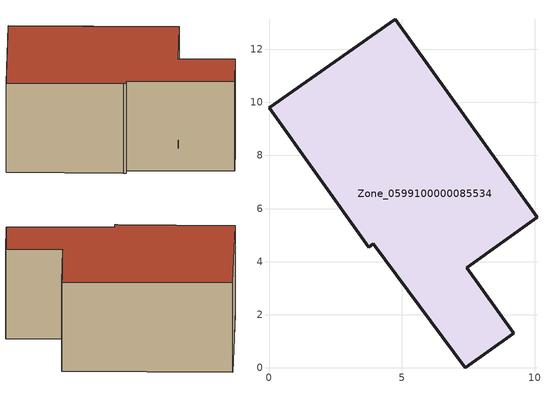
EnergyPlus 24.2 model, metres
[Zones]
Zone_0599100000085534
 floor ground (C_G): 9.21,1.31 7.38,0 3.92,4.67 3.75,4.54 3.67,4.67 0,9.79 4.75,13.13 10.09,5.67 7.44,3.77 z0
 wall outside (C_F): 3.67,4.67 3.75,4.54 3.92,4.67 7.38,0 9.21,1.31 7.44,3.77 10.09,5.67 4.75,13.13 0,9.79 3.67,4.67 z0:5.64
 roof outside (C_R): 3.92,4.67 7.38,0 9.21,1.31 7.44,3.77 10.09,5.67 4.75,13.13 0,9.79 3.67,4.67 3.75,4.54 z5.64
[BUILDING]
Pand.0599100000085534: North Axis=0; Terrain=City; Loads Convergence Tolerance Value=0.04; Temperature Convergence Tolerance Value=0.4; Solar Distribution=FullExterior; Maximum Number of Warmup Days=25; Minimum Number of Warmup Days=1
[Site:Location]
Rotterdam.The.Hague.AP_ZH_NLD Design_Conditions: Latitude=51.96; Longitude=4.45; Time Zone=1; Elevation=-4.5
[SITE:GROUNDTEMPERATURE:BUILDINGSURFACE]
18, 18, 18, 18, 18, 18, 18, 18, 18, 18, 18, 18
[MATERIAL] Thermal Absorptance=0.9; Solar Absorptance=0.7; Visible Absorptance=0.7
Name | Roughness | Thickness | Conductivity | Density | Specific Heat
G.TC.1975-1991 | MediumSmooth | 0.15 | 0.288461 | 540 | 1210
F.TC.1975-1991 | Rough | 0.3 | 0.230769 | 1920 | 840
R.TC.1975-1991 | MediumRough | 0.2 | 0.153846 | 1500 | 1000
[CONSTRUCTION]
C_G: G.TC.1975-1991
C_F: F.TC.1975-1991
C_R: R.TC.1975-1991
[ZONE]
Zone_0599100000085534: Type=1; Multiplier=1; Ceiling Height=Autocalculate; Volume=Autocalculate; Floor Area=autocalculate; Part of Total Floor Area=Yes
[ZONEINFILTRATION:DESIGNFLOWRATE]
Infil_Zone_0599100000085534: Zone or ZoneList or Space or SpaceList=Zone_0599100000085534; Schedule=AlwaysOn; Design Flow Rate Calculation Method=Flow/Area; Flow Rate per Floor Area=0.003; Constant Term Coefficient=1; Temperature Term Coefficient=0; Velocity Term Coefficient=0; Velocity Squared Term Coefficient=0
[HVACTEMPLATE:ZONE:IDEALLOADSAIRSYSTEM]
Zone_0599100000085534: Maximum Heating Supply Air Temperature=50; Minimum Cooling Supply Air Temperature=13; Maximum Heating Supply Air Humidity Ratio=0.0156; Minimum Cooling Supply Air Humidity Ratio=0.0077; Heating Limit=NoLimit; Cooling Limit=NoLimit; Dehumidification Control Type=ConstantSensibleHeatRatio; Cooling Sensible Heat Ratio=0.7; Dehumidification Setpoint=60; Humidification Control Type=None; Humidification Setpoint=30; Outdoor Air Method=None; Outdoor Air Flow Rate per Person=0.00944; Outdoor Air Flow Rate per Zone Floor Area=0; Outdoor Air Flow Rate per Zone=0; Demand Controlled Ventilation Type=None; Outdoor Air Economizer Type=NoEconomizer; Heat Recovery Type=None; Sensible Heat Recovery Effectiveness=0.7; Latent Heat Recovery Effectiveness=0.65
[ZONECONTROL:THERMOSTAT]
ThermostatControl_Zone_0599100000085534: Zone or ZoneList=Zone_0599100000085534; Control Type Schedule=DualSetpointControlType; Control 1=Thermostat_Zone_0599100000085534; Temperature Difference Between Cutout And Setpoint=0
[THERMOSTATSETPOINT:DUALSETPOINT]
Thermostat_Zone_0599100000085534: Heating Setpoint Temperature Schedule=HeatingSetpoint_Zone_0599100000085534; Cooling Setpoint Temperature Schedule=CoolingSetpoint_Zone_0599100000085534
[SCHEDULE:COMPACT]
HeatingSetpoint_Zone_0599100000085534: Through: 12/31, For: AllDays, Until: 24:00, 21
CoolingSetpoint_Zone_0599100000085534: Through: 12/31, For: AllDays, Until: 24:00, 24
DualSetpointControlType: Through: 12/31, For: AllDays, Until: 24:00, 4
AlwaysOn: Through: 12/31, For: AllDays, Until: 24:00, 1
